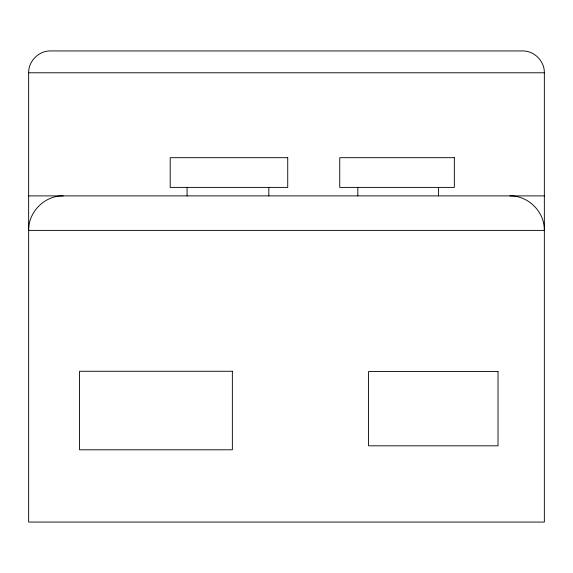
<?xml version="1.0" encoding="UTF-8"?>
<svg xmlns="http://www.w3.org/2000/svg" width="573" height="573" viewBox="0 0 573 573"><rect width="100%" height="100%" fill="white"/><g stroke="black" fill="none" stroke-linecap="round" stroke-linejoin="round"><path stroke-width="0.86" d="M28.65 72.778C28.406 61.103 38.821 50.689 50.496 50.933L522.504 50.933C534.179 50.689 544.594 61.103 544.35 72.778L544.35 522.067L28.65 522.067L28.65 72.778L544.35 72.778M63.145 195.894C44.708 195.5 28.263 211.946 28.65 230.389L544.35 230.389C544.737 211.946 528.292 195.5 509.855 195.894M28.65 195.894L544.35 195.894M438.474 187.4L438.474 195.894M357.831 187.4L357.831 195.894M268.83 187.4L268.83 195.894M187.077 187.4L187.077 195.894M287.732 157.69L170.195 157.69L170.195 187.4L287.732 187.4L287.732 157.69M454.339 157.69L339.739 157.69L339.739 187.4L454.339 187.4L454.339 157.69M232.359 371.268L79.561 371.268L79.561 449.791L232.359 449.791L232.359 371.268M498.023 371.54L368.568 371.54L368.568 445.815L498.023 445.815L498.023 371.54"/></g></svg>
